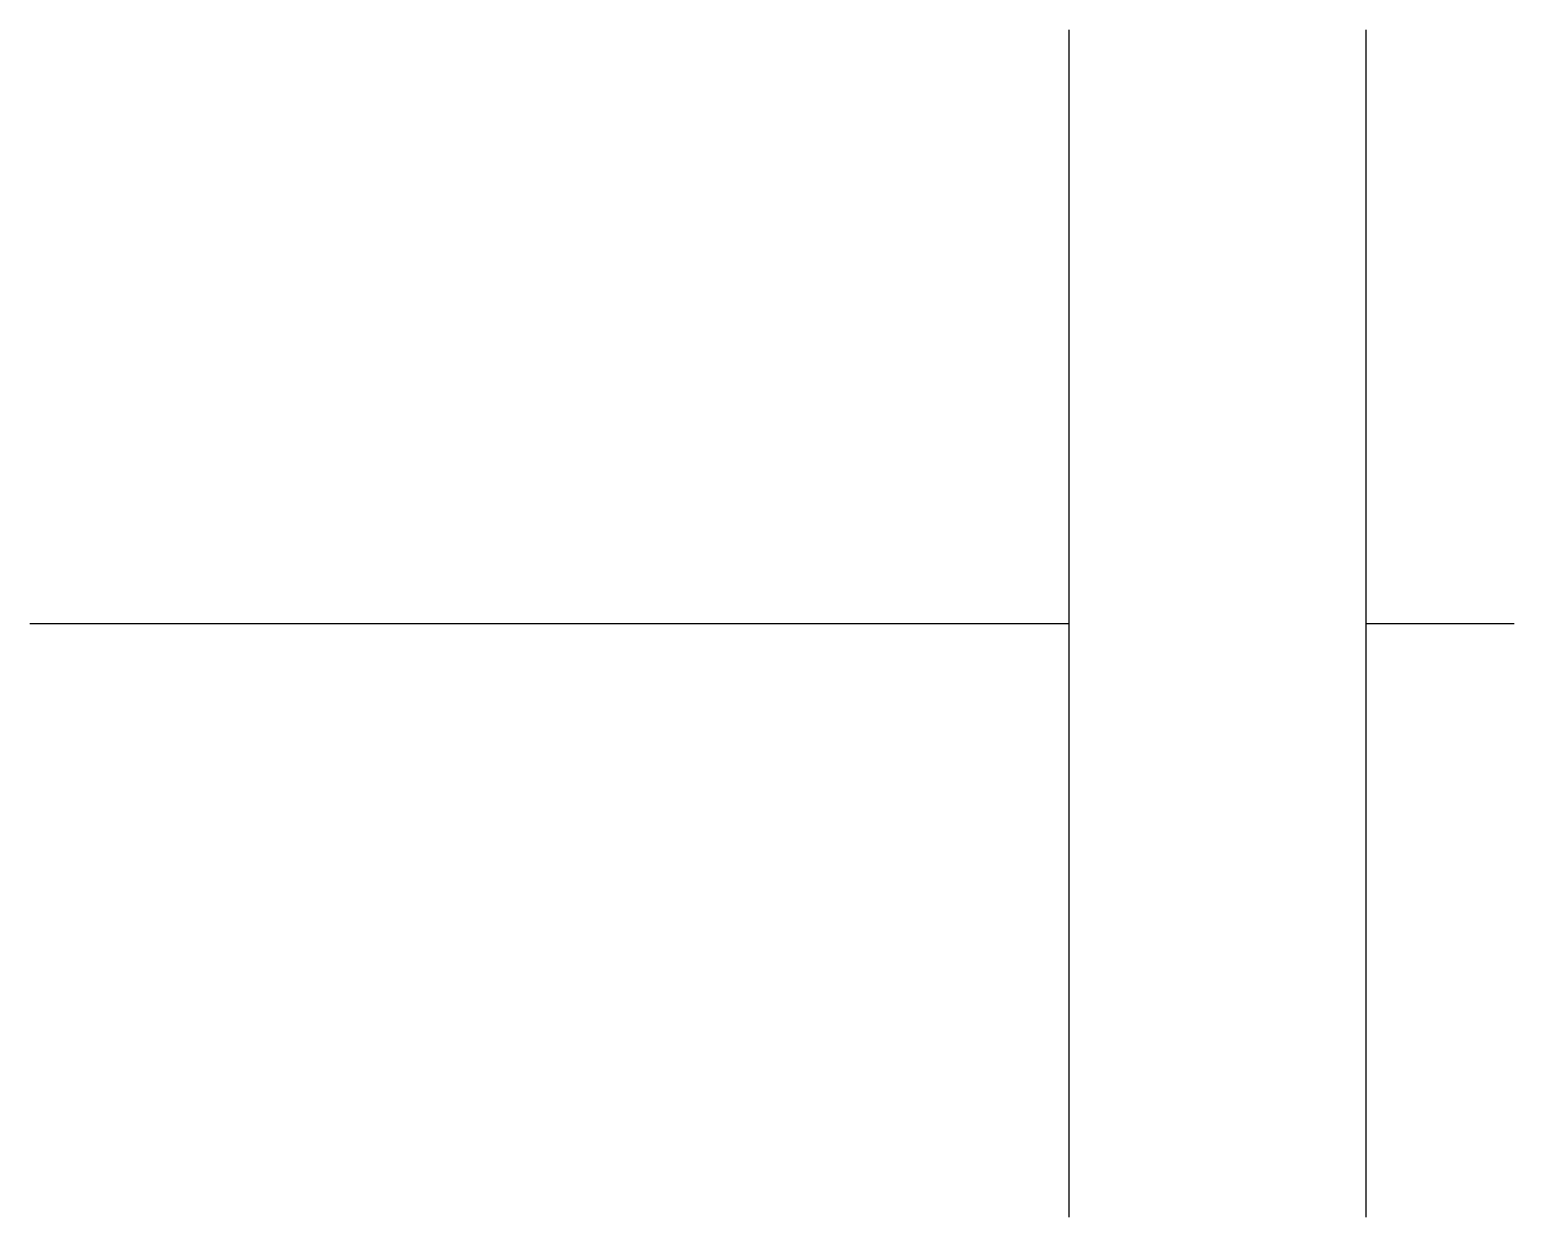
# Model space of a CAD drawing. Units: millimetres at full size, sheet at 1:100. Extents: x -15551 to 15061, y -15735 to 8755.
import ezdxf

# ---------------------------------------------------------------- set-up
doc = ezdxf.new("R2010")
doc.units = ezdxf.units.MM
doc.header["$LTSCALE"] = 100
doc.layers.add('0-0', color=7, linetype='Continuous')

msp = doc.modelspace()

# ---------------------------------------------------------------- linework, layer by layer
at = {"layer": '0-0'}
for p, q in [((5877.6, 8755.1), (5877.6, -15734.7)), ((12000, 8755.1), (12000, -15734.7)), ((-15551, -3489.8), (5877.6, -3489.8)), ((12000, -3489.8), (15061.2, -3489.8))]:
    msp.add_line(p, q, dxfattribs=at)

doc.saveas('drawing.dxf')
